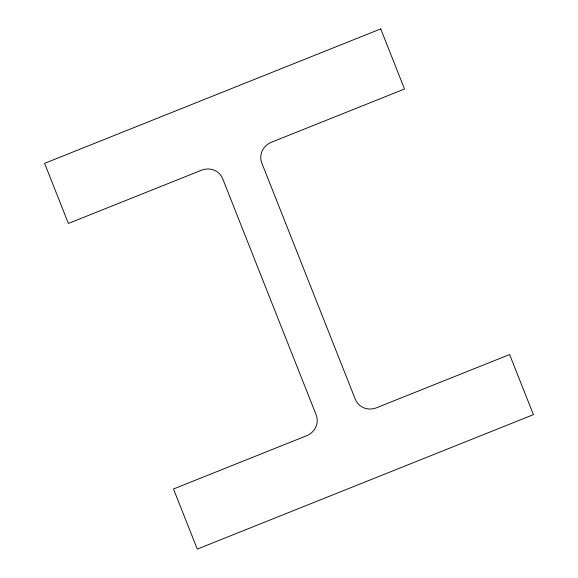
<?xml version="1.0" encoding="UTF-8"?>
<svg xmlns="http://www.w3.org/2000/svg" width="578" height="578" viewBox="0 0 578 578"><rect width="100%" height="100%" fill="white"/><g stroke="black" fill="none" stroke-linecap="round" stroke-linejoin="round"><path stroke-width="0.87" d="M380.714 28.9L44.593 163.343L68.385 223.455L201.534 170.199A16.531 15.707 -23.7 0 1 222.66 178.667L316.202 414.99A16.531 15.707 -23.7 0 1 306.636 435.733L173.487 488.988L197.286 549.1L533.407 414.657L509.615 354.545L376.466 407.801A16.531 15.707 -23.7 0 1 355.34 399.333L261.798 163.01A16.531 15.707 -23.7 0 1 271.364 142.267L404.513 89.012L380.714 28.9"/></g></svg>
